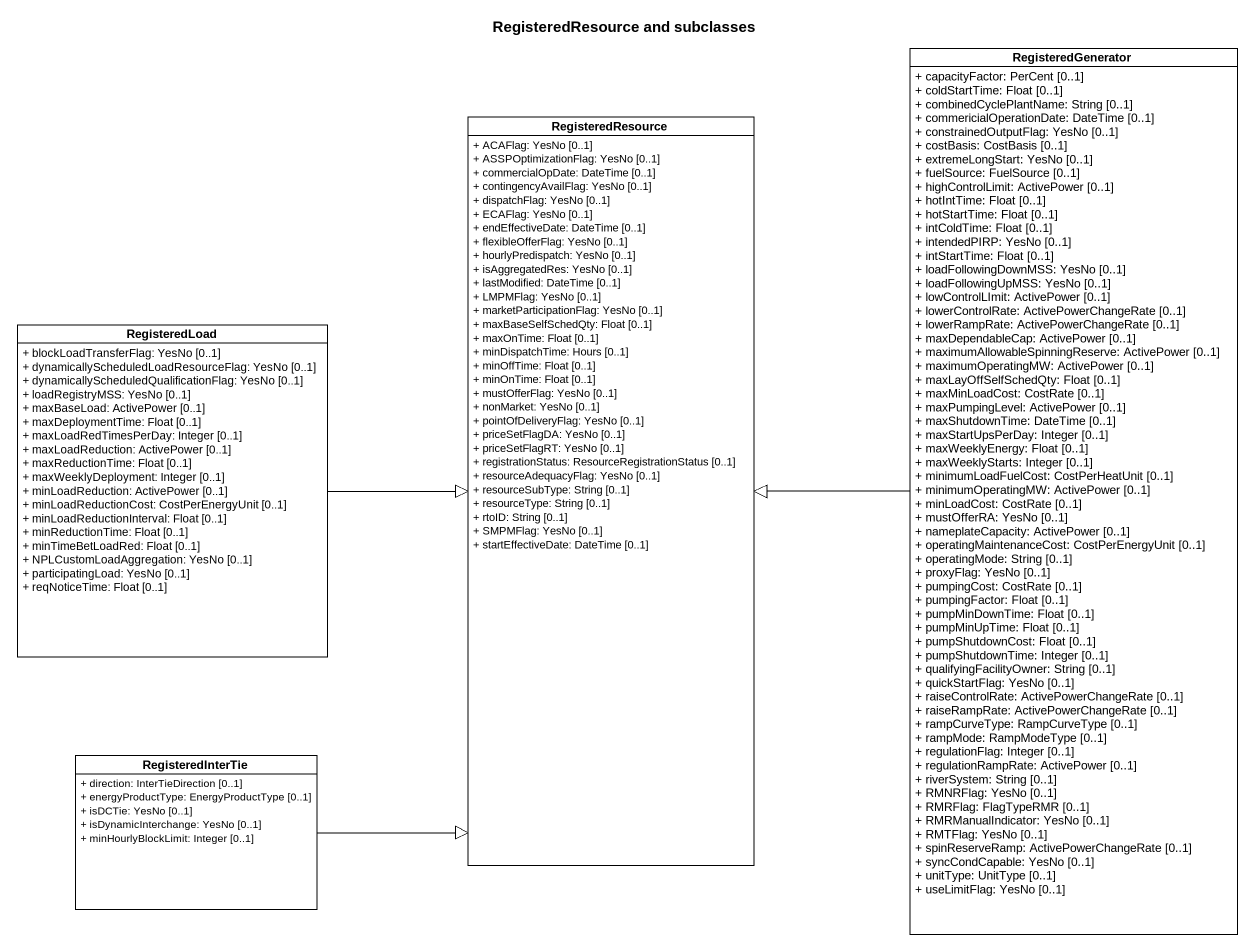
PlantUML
@startuml
title RegisteredResource and subclasses
hide circle
hide empty members
skinparam classAttributeIconSize 0
class RegisteredGenerator {
  + capacityFactor: PerCent [0..1]
  + coldStartTime: Float [0..1]
  + combinedCyclePlantName: String [0..1]
  + commericialOperationDate: DateTime [0..1]
  + constrainedOutputFlag: YesNo [0..1]
  + costBasis: CostBasis [0..1]
  + extremeLongStart: YesNo [0..1]
  + fuelSource: FuelSource [0..1]
  + highControlLimit: ActivePower [0..1]
  + hotIntTime: Float [0..1]
  + hotStartTime: Float [0..1]
  + intColdTime: Float [0..1]
  + intendedPIRP: YesNo [0..1]
  + intStartTime: Float [0..1]
  + loadFollowingDownMSS: YesNo [0..1]
  + loadFollowingUpMSS: YesNo [0..1]
  + lowControlLImit: ActivePower [0..1]
  + lowerControlRate: ActivePowerChangeRate [0..1]
  + lowerRampRate: ActivePowerChangeRate [0..1]
  + maxDependableCap: ActivePower [0..1]
  + maximumAllowableSpinningReserve: ActivePower [0..1]
  + maximumOperatingMW: ActivePower [0..1]
  + maxLayOffSelfSchedQty: Float [0..1]
  + maxMinLoadCost: CostRate [0..1]
  + maxPumpingLevel: ActivePower [0..1]
  + maxShutdownTime: DateTime [0..1]
  + maxStartUpsPerDay: Integer [0..1]
  + maxWeeklyEnergy: Float [0..1]
  + maxWeeklyStarts: Integer [0..1]
  + minimumLoadFuelCost: CostPerHeatUnit [0..1]
  + minimumOperatingMW: ActivePower [0..1]
  + minLoadCost: CostRate [0..1]
  + mustOfferRA: YesNo [0..1]
  + nameplateCapacity: ActivePower [0..1]
  + operatingMaintenanceCost: CostPerEnergyUnit [0..1]
  + operatingMode: String [0..1]
  + proxyFlag: YesNo [0..1]
  + pumpingCost: CostRate [0..1]
  + pumpingFactor: Float [0..1]
  + pumpMinDownTime: Float [0..1]
  + pumpMinUpTime: Float [0..1]
  + pumpShutdownCost: Float [0..1]
  + pumpShutdownTime: Integer [0..1]
  + qualifyingFacilityOwner: String [0..1]
  + quickStartFlag: YesNo [0..1]
  + raiseControlRate: ActivePowerChangeRate [0..1]
  + raiseRampRate: ActivePowerChangeRate [0..1]
  + rampCurveType: RampCurveType [0..1]
  + rampMode: RampModeType [0..1]
  + regulationFlag: Integer [0..1]
  + regulationRampRate: ActivePower [0..1]
  + riverSystem: String [0..1]
  + RMNRFlag: YesNo [0..1]
  + RMRFlag: FlagTypeRMR [0..1]
  + RMRManualIndicator: YesNo [0..1]
  + RMTFlag: YesNo [0..1]
  + spinReserveRamp: ActivePowerChangeRate [0..1]
  + syncCondCapable: YesNo [0..1]
  + unitType: UnitType [0..1]
  + useLimitFlag: YesNo [0..1]
}
class RegisteredResource {
  + ACAFlag: YesNo [0..1]
  + ASSPOptimizationFlag: YesNo [0..1]
  + commercialOpDate: DateTime [0..1]
  + contingencyAvailFlag: YesNo [0..1]
  + dispatchFlag: YesNo [0..1]
  + ECAFlag: YesNo [0..1]
  + endEffectiveDate: DateTime [0..1]
  + flexibleOfferFlag: YesNo [0..1]
  + hourlyPredispatch: YesNo [0..1]
  + isAggregatedRes: YesNo [0..1]
  + lastModified: DateTime [0..1]
  + LMPMFlag: YesNo [0..1]
  + marketParticipationFlag: YesNo [0..1]
  + maxBaseSelfSchedQty: Float [0..1]
  + maxOnTime: Float [0..1]
  + minDispatchTime: Hours [0..1]
  + minOffTime: Float [0..1]
  + minOnTime: Float [0..1]
  + mustOfferFlag: YesNo [0..1]
  + nonMarket: YesNo [0..1]
  + pointOfDeliveryFlag: YesNo [0..1]
  + priceSetFlagDA: YesNo [0..1]
  + priceSetFlagRT: YesNo [0..1]
  + registrationStatus: ResourceRegistrationStatus [0..1]
  + resourceAdequacyFlag: YesNo [0..1]
  + resourceSubType: String [0..1]
  + resourceType: String [0..1]
  + rtoID: String [0..1]
  + SMPMFlag: YesNo [0..1]
  + startEffectiveDate: DateTime [0..1]
}
class RegisteredLoad {
  + blockLoadTransferFlag: YesNo [0..1]
  + dynamicallyScheduledLoadResourceFlag: YesNo [0..1]
  + dynamicallyScheduledQualificationFlag: YesNo [0..1]
  + loadRegistryMSS: YesNo [0..1]
  + maxBaseLoad: ActivePower [0..1]
  + maxDeploymentTime: Float [0..1]
  + maxLoadRedTimesPerDay: Integer [0..1]
  + maxLoadReduction: ActivePower [0..1]
  + maxReductionTime: Float [0..1]
  + maxWeeklyDeployment: Integer [0..1]
  + minLoadReduction: ActivePower [0..1]
  + minLoadReductionCost: CostPerEnergyUnit [0..1]
  + minLoadReductionInterval: Float [0..1]
  + minReductionTime: Float [0..1]
  + minTimeBetLoadRed: Float [0..1]
  + NPLCustomLoadAggregation: YesNo [0..1]
  + participatingLoad: YesNo [0..1]
  + reqNoticeTime: Float [0..1]
}
class RegisteredInterTie {
  + direction: InterTieDirection [0..1]
  + energyProductType: EnergyProductType [0..1]
  + isDCTie: YesNo [0..1]
  + isDynamicInterchange: YesNo [0..1]
  + minHourlyBlockLimit: Integer [0..1]
}
RegisteredGenerator -left-|> RegisteredResource
RegisteredLoad -right-|> RegisteredResource
RegisteredInterTie -up-|> RegisteredResource
@enduml
